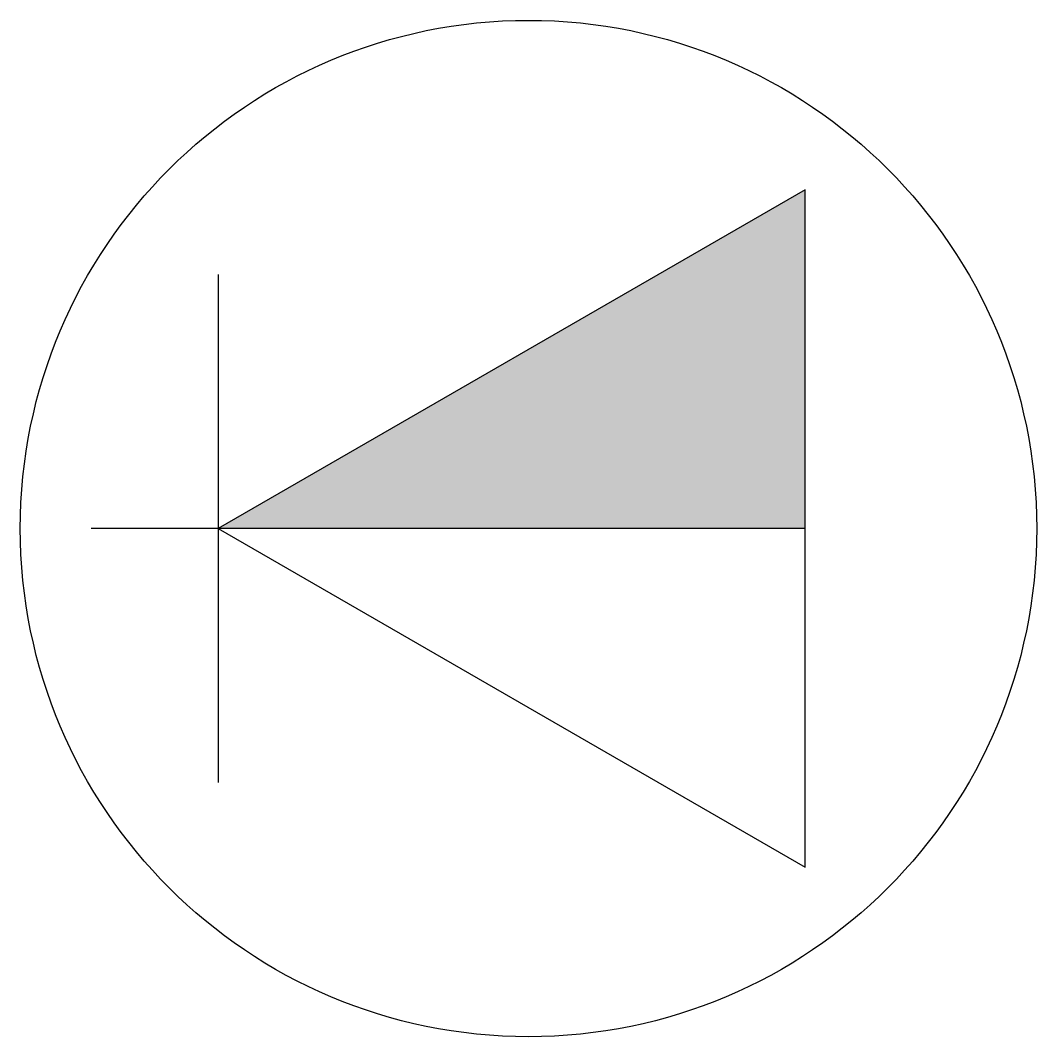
# Model space of a CAD drawing. Header units: millimetres. Extents: x -6083.303 to -6082.853, y -959.63 to -959.18.
import ezdxf

# ---------------------------------------------------------------- set-up
doc = ezdxf.new("R2010")
doc.units = ezdxf.units.MM
doc.layers.add('Tel_Símbolos', color=3, linetype='Continuous')

msp = doc.modelspace()

# ---------------------------------------------------------------- hatches: boundary and pattern name
at = {"layer": 'Tel_Símbolos'}
msp.add_hatch(color=1, dxfattribs=at).paths.add_polyline_path([(-6082.95565, -959.4048), (-6083.21545, -959.4048), (-6082.95565, -959.2548)])

# ---------------------------------------------------------------- linework, layer by layer
for p, q in [((-6083.21545, -959.2923), (-6083.21545, -959.5173)), ((-6082.95565, -959.4048), (-6083.2717, -959.4048))]:
    msp.add_line(p, q, dxfattribs=at)
msp.add_lwpolyline([(-6082.95565, -959.2548), (-6083.21545, -959.4048), (-6082.95565, -959.5548)], close=True, dxfattribs=at)
at = {"layer": 'Tel_Símbolos', "color": 2}
msp.add_circle((-6083.07808, -959.4048), 0.225, dxfattribs=at)

doc.saveas('drawing.dxf')
